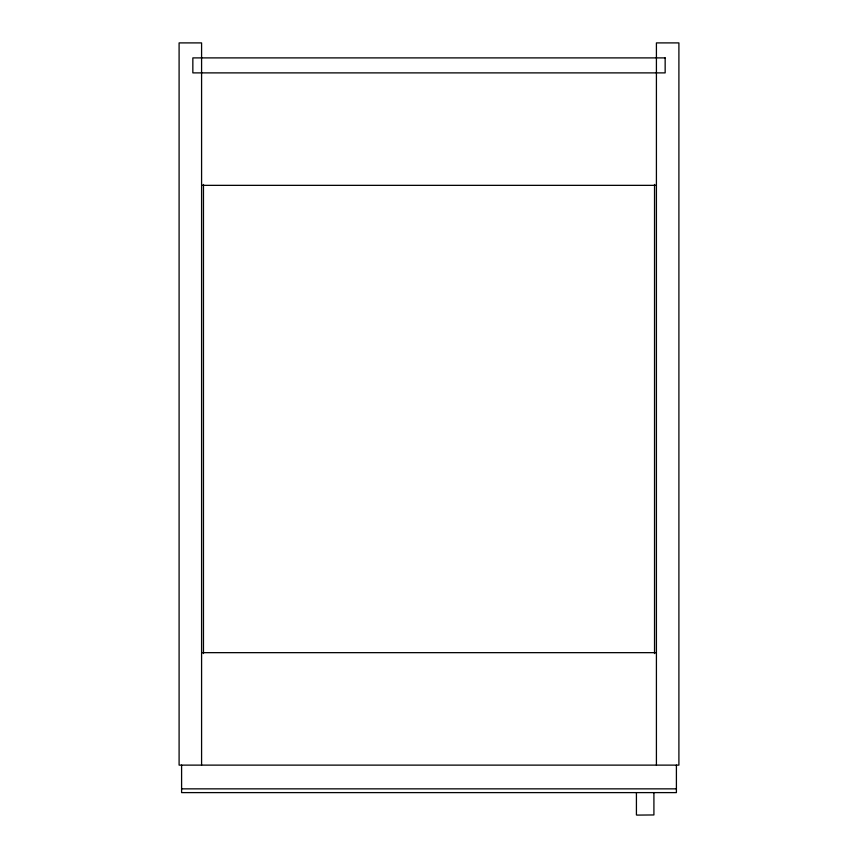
<?xml version="1.0" encoding="UTF-8"?>
<svg xmlns="http://www.w3.org/2000/svg" width="858" height="858" viewBox="0 0 858 858"><rect width="100%" height="100%" fill="white"/><g stroke="black" fill="none" stroke-linecap="round" stroke-linejoin="round"><path stroke-width="1.29" d="M201.587 185.349L656.413 185.349M201.587 652.659L656.413 652.659M181.596 788.856L676.404 788.856M676.404 765.121L676.404 792.61L181.596 792.61L181.596 765.121M656.413 765.121L656.413 42.9L678.903 42.9L678.903 765.121L179.097 765.121L179.097 42.9L201.587 42.9L201.587 765.121M654.536 184.449L654.536 653.56M653.914 792.61L653.914 814.95L637.044 815.1L636.422 814.95L636.422 792.61M203.464 184.449L203.464 653.56M665.154 57.894L192.846 57.894L192.846 72.887L665.154 72.887L665.154 57.894"/></g></svg>
